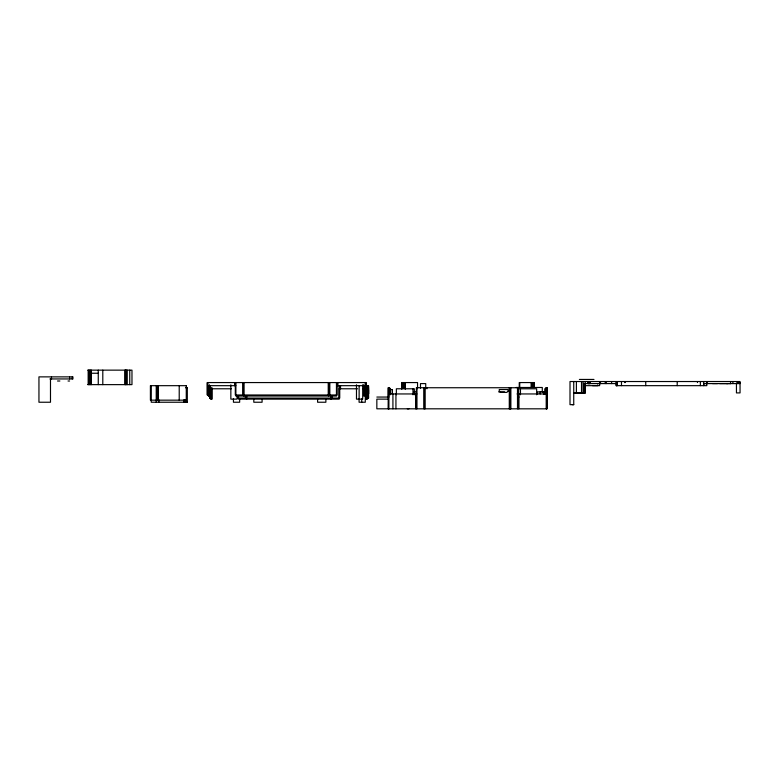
<?xml version="1.0" encoding="UTF-8"?>
<svg xmlns="http://www.w3.org/2000/svg" width="779" height="779" viewBox="0 0 779 779"><rect width="100%" height="100%" fill="white"/><g stroke="black" fill="none" stroke-linecap="round" stroke-linejoin="round"><path stroke-width="1.17" d="M390.328 394.768L390.328 388.779M392.402 394.155L392.402 389.578L390.328 389.578L390.328 394.427M396.365 394.768L396.365 388.779L414.34 388.779L414.34 394.768M412.977 394.768L412.977 388.779M420.494 388.234L420.494 383.599L425.724 383.599L425.724 387.738M518.658 394.768L518.658 388.779L536.663 388.779L536.663 394.768M520.46 394.768L520.46 388.779M537.529 394.174L537.529 391.886L543.742 391.886L543.742 393.95M542.281 392.304L542.281 387.484L516.156 387.484M543.742 394.174L543.742 391.886M736.447 383.589L736.447 392.908L740.05 392.908L740.05 381.525L570.014 381.525L570.004 404.661L573.734 404.661L573.743 381.525M585.107 384.758L585.117 392.908L576.392 392.908L576.392 381.525M585.117 387.738L585.117 384.943M576.392 392.908L573.743 392.918L585.175 392.908L585.175 385.663M365.935 386.705L365.887 390.844L365.935 383.375M368.535 386.472L368.535 393.95M404.408 388.254L404.428 382.567M365.887 390.844L365.935 384.631M368.535 389.812L368.496 393.95L368.496 387.738M388.283 408.819L388.955 408.829L388.215 408.809L388.37 387.738M712.561 383.589L713.564 383.58M407.339 408.839L408.965 408.829M719.679 383.589L726.271 383.58M87.793 370.142L131.972 370.142L131.972 384.631L87.793 384.631M91.201 373.248L98.271 373.248M49.973 378.945L72.944 378.945L72.944 376.87L38.95 376.87L38.95 402.237L50.489 402.237L50.489 378.945M579.381 379.441L593.987 379.441M57.539 381.009L59.876 381.009M68.036 381.009L69.584 381.009M737.207 382.557L740.05 382.557M617.25 383.589L584.143 383.589L584.162 392.908M740.05 383.589L703.749 383.589L703.729 385.663L703.749 381.525M532.817 384.378L532.456 387.29M584.873 385.663L599.626 385.663L599.548 381.525M186.454 385.673L150.405 385.673L150.405 400.163L186.454 400.163M207.769 385.673L235.862 385.673M336.577 385.673L368.535 385.673L368.535 398.088L366.948 398.088L366.948 399.13M185.49 387.738L187.291 387.738M546.985 387.738L545.641 387.738L545.641 393.95M210.369 388.779L231.412 388.779M339.177 388.779L357.61 388.779M363.092 388.779L368.204 388.779M545.641 388.779L544.774 388.779L544.774 393.95M413.97 391.886L416.044 391.886M498.657 391.886L504.568 391.886M388.517 393.95L416.911 393.95M517.052 393.95L546.644 393.95M208.577 394.982L207.321 394.982L207.321 382.567L365.935 382.567L365.935 394.982L364.591 394.982M208.519 396.024L209.395 396.024L209.385 384.729M376.841 397.056L388.351 397.056M518.191 397.056L518.97 397.056M209.648 398.088L209.629 395.829L209.59 398.088L211.187 398.088M388.351 399.13L376.841 399.13L376.841 408.809L546.985 408.829L546.897 387.738M187.291 402.237L151.243 402.237L151.311 385.673M730.829 383.589L726.486 383.58L727.713 383.589M713.895 383.58L717.488 383.589M573.743 392.908L575.525 392.918M572.234 404.661L573.734 404.661M706.845 383.589L706.835 381.525L706.826 385.663L616.072 385.663L616.072 381.525M737.207 381.525L737.207 383.589M732.912 381.525L732.912 383.58M730.536 381.525L730.536 383.58M700.36 381.525L700.36 385.663M697.439 381.525L697.439 382.557M677.204 381.525L677.204 385.663M645.742 381.525L645.742 385.663M624.982 381.525L624.982 382.557M624.914 381.525L624.914 382.557M621.476 381.525L621.476 385.663M617.25 381.525L617.25 385.663M616.832 383.589L616.832 385.663M616.812 381.525L616.695 385.663M616.384 382.557L616.384 385.663M611.603 381.525L611.603 383.589M606.247 381.525L606.247 383.589M605.215 381.525L605.215 383.589M600.551 381.525L600.443 383.589M600.278 381.525L600.278 383.589M600.064 381.525L600.064 383.589M599.811 381.525L599.811 383.589M597.707 384.943L597.707 385.663M597.298 385.663L592.537 385.663M590.054 381.525L590.054 383.589M589.956 381.525L589.956 383.589M589.791 381.525L589.791 383.589M589.576 381.525L589.576 383.589M589.323 381.525L589.323 383.589M589.06 381.525L589.06 383.589M588.788 381.525L588.788 383.589M588.534 381.525L588.534 383.589M588.32 381.525L588.32 383.589M588.155 381.525L588.155 383.589M588.057 381.525L588.018 383.589M585.195 381.525L585.185 392.908M583.062 381.525L583.062 392.908M581.514 381.525L581.514 392.908M546.8 387.738L546.848 408.829M546.605 387.738L546.644 408.829M546.507 387.738L546.507 408.829M546.283 393.95L546.283 408.829M540.178 391.886L540.178 393.95M534.413 387.046L534.413 382.567L519.252 382.567L519.252 387.046M534.053 382.567L534.053 387.124M533.079 382.567L533.079 387.124M532.106 382.567L532.106 387.124M531.619 382.567L531.619 387.124M531.132 382.567L531.132 387.046M519.739 382.567L519.739 387.124M518.97 393.95L518.97 408.829M518.191 408.829L518.191 387.738L416.356 387.738L416.356 408.829M517.499 387.738L517.499 408.829M510.868 387.738L510.868 408.829M510.401 387.738L510.401 408.829M510.274 387.738L510.274 408.829M510.138 387.738L510.138 408.829M510.002 408.829L509.865 387.738L509.836 388.779M509.281 387.738L509.281 408.829M426.941 387.738L426.941 388.779M425.13 387.738L425.13 408.829M424.867 387.738L424.867 388.779M424.458 387.738L424.458 408.829M423.873 387.738L423.873 408.829M417.544 388.176L417.544 382.567L401.779 382.567L401.779 389.296M417.213 387.738L417.213 388.779M416.96 387.738L416.96 408.829M415.655 393.95L415.655 408.829M405.255 382.567L405.255 389.296M404.827 382.567L404.827 388.254L402.091 388.254L402.091 382.567M403.58 382.567L403.58 388.254M402.957 382.567L402.957 388.254M395.936 393.95L395.936 408.829M392.918 393.95L392.918 408.829M392.402 389.568L392.402 394.427M390.445 393.95L390.445 388.779L389.296 388.779L389.383 387.738M389.627 393.95L389.627 387.738L388.254 387.738L388.254 397.115M388.818 387.738L388.818 408.829M388.711 393.95L388.711 397.387M388.517 387.738L388.497 408.829M368.379 385.673L368.496 398.088M368.204 398.088L368.194 385.673L368.077 398.088M367.834 385.673L367.834 388.779M367.191 388.779L367.191 399.13L366.081 399.13L366.081 394.525M366.334 388.779L366.334 399.13M365.799 382.567L365.887 394.982M365.672 382.567L365.594 394.982M365.293 394.378L365.293 402.237L359.08 402.237L359.08 398.653M365.234 382.567L365.234 385.673M364.591 385.673L364.591 396.024L363.725 396.024L363.725 384.729M362.693 384.797L362.693 399.13L356.48 399.13L356.48 384.797M361.729 398.867L361.729 402.237M359.129 385.673L359.129 399.13M340.52 385.673L340.52 388.779M339.741 385.673L339.741 398.088L237.907 398.088L237.907 395.761M339.293 388.779L339.293 398.088M339.177 398.088L339.177 399.13L238.471 399.13L238.471 398.088M339.06 385.673L339.06 398.088M337.92 382.567L337.92 385.673M337.141 382.567L337.141 394.982L235.307 394.982L235.307 382.567M336.577 394.982L336.577 396.024L235.862 396.024L235.91 382.567M336.45 382.567L336.45 394.982M332.429 395.829L332.429 398.088M331.825 395.829L331.961 398.088M331.698 395.829L331.698 398.088M331.562 395.829L331.562 398.088M331.416 395.829L331.387 399.13M331.143 398.088L331.143 399.13M330.841 395.829L330.841 398.088M329.819 382.567L329.819 394.982M329.351 382.567L329.351 394.982M329.225 382.567L329.089 394.982M328.952 382.567L328.952 394.982M328.816 382.567L328.777 396.024M328.232 382.567L328.232 394.982M325.875 398.653L325.875 402.237L317.598 402.237L317.598 398.653M262.085 398.653L262.085 402.237L253.798 402.237L253.798 398.653M246.69 395.829L246.7 399.13M246.427 398.088L246.427 399.13M246.008 395.829L246.008 398.088M245.434 395.829L245.434 398.088M244.08 382.567L244.08 394.982M243.817 394.982L243.817 396.024M243.408 382.567L243.408 394.982M242.824 382.567L242.824 394.982M239.659 398.653L239.659 402.237L233.447 402.237L233.447 398.653M238.52 395.829L238.52 398.088M237.05 395.547L237.05 399.13L230.847 399.13L230.847 384.797M234.606 382.567L234.606 385.673M211.995 387.835L212.005 399.13L210.603 399.13L210.603 398.088M211.645 387.835L211.645 399.13M211.187 388.779L211.187 399.13M210.369 385.673L210.369 398.088M210.057 385.673L209.989 398.088L209.931 385.673M208.577 385.673L208.577 396.024M207.769 382.567L207.769 394.982M207.516 382.567L207.516 394.982M207.38 382.567L207.409 394.982M187.106 387.738L187.106 402.237M186.619 387.738L186.619 402.237M186.269 385.673L186.269 400.163M185.49 399.812L185.49 402.237M184.574 399.812L184.574 402.237M183.893 399.812L183.893 402.237M179.219 385.673L179.219 400.163M158.916 399.812L158.916 402.237M158.38 385.673L158.38 400.163M158.244 385.673L158.244 400.163M157.738 385.673L157.738 400.163M157.202 385.673L157.202 400.163M156.248 385.673L156.228 402.237M129.752 370.142L129.752 384.631M127.24 370.142L127.24 384.631M126.393 370.142L126.393 384.631M125.799 370.142L125.799 384.631M125.253 370.142L125.253 384.631M125.01 370.142L125.01 384.631M102.799 370.142L102.799 384.631M98.261 370.142L98.261 384.631M91.25 370.142L91.25 384.631M90.783 370.142L90.783 384.631M89.877 370.142L89.877 384.631M88.981 370.142L88.981 384.631M88.163 370.142L88.163 384.631M72.281 376.87L72.281 378.945M69.584 376.87L69.584 378.945M51.463 376.87L51.502 378.945M508.064 391.35L506.769 392.382L500.556 392.382L499.261 391.35L499.261 389.539L508.064 389.539L508.064 391.35"/></g></svg>
